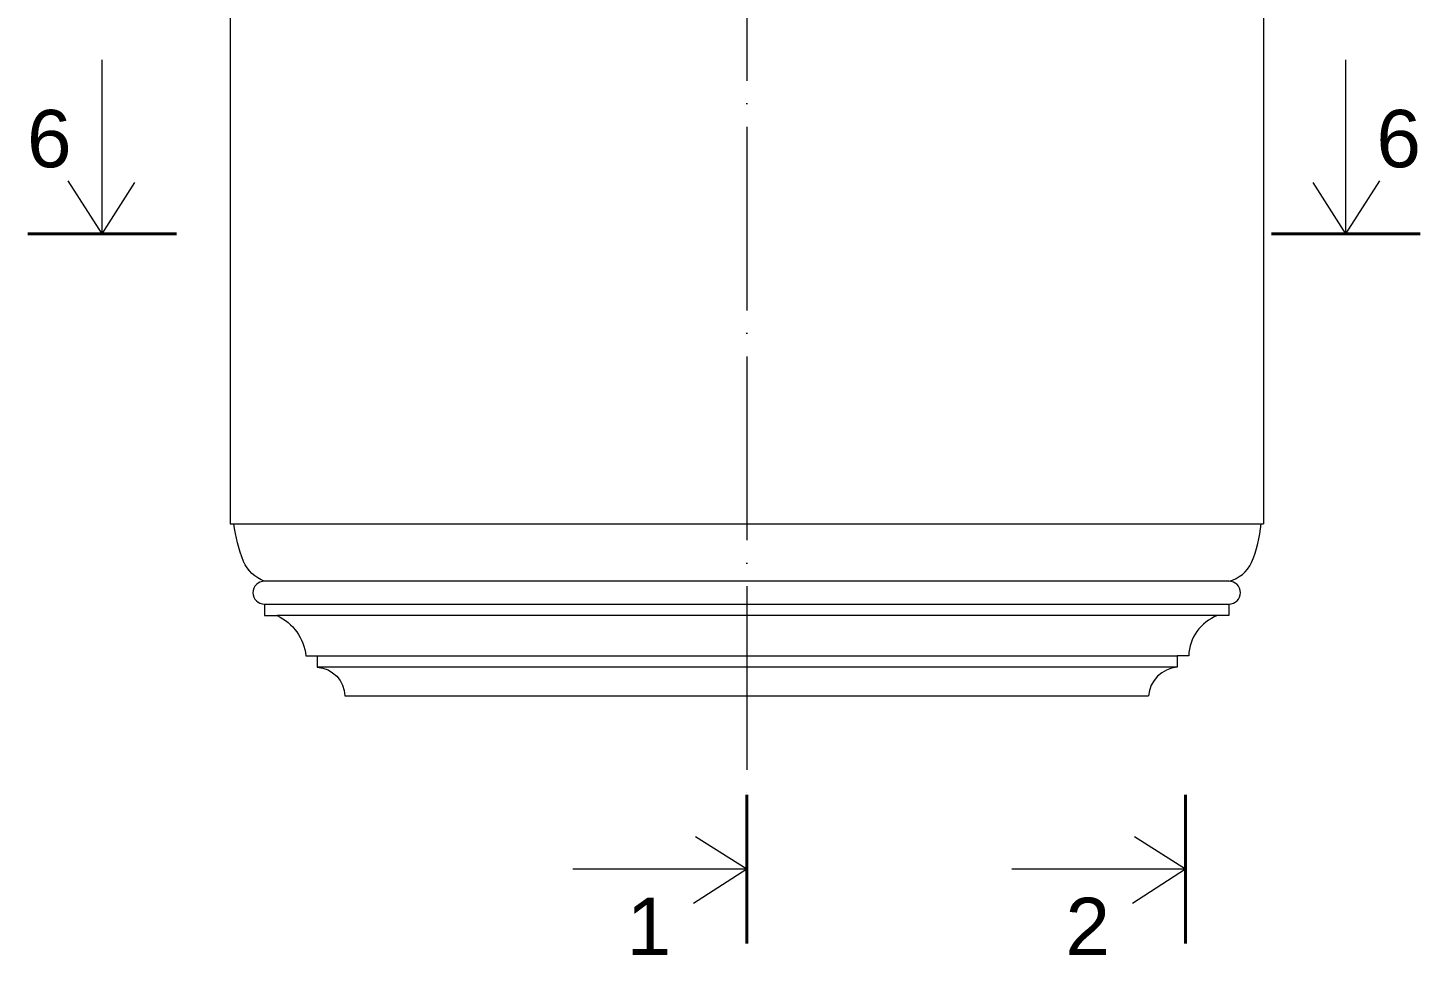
# Model space of a CAD drawing. Header units: millimetres. Extents: x 542654 to 551203, y 315718 to 321804.
# Drawn here: x 547371 to 548280, y 319033 to 319638 of the extents above; entities that cross this region are included whole.
import ezdxf

# ---------------------------------------------------------------- set-up
doc = ezdxf.new("R2010")
doc.units = ezdxf.units.MM
doc.linetypes.add('ACAD_ISO04W100', pattern=[30, 24, -3, 0, -3])
doc.layers.add('cad-block.com', color=250, linetype='Continuous')
doc.styles.get("Standard").update_dxf_attribs({"font": 'arial.ttf'})

msp = doc.modelspace()

# ---------------------------------------------------------------- linework, layer by layer
at = {"layer": 'cad-block.com', "color": 18, "linetype": 'ACAD_ISO04W100', "lineweight": 15, "ltscale": 5, "true_color": 0x000000}
msp.add_lwpolyline([(547840.28, 321525.15), (547840.28, 319130.24)], dxfattribs=at)
at = {"layer": 'cad-block.com', "color": 18, "lineweight": 15, "true_color": 0x000000}
for points in [[(547502.78, 319955.63), (547502.78, 319314.38)], [(548177.78, 319955.63), (548177.78, 319314.38)], [(547419.28, 319503.96), (547419.28, 319617.51)], [(548231.65, 319503.96), (548231.65, 319617.51)], [(547419.28, 319503.96), (547396.97, 319538.6)], [(548231.65, 319503.96), (548253.96, 319538.6)], [(547419.28, 319503.96), (547440.54, 319537.41)], [(548231.65, 319503.96), (548210.39, 319537.41)], [(547502.78, 319314.38), (548177.78, 319314.38)], [(547502.78, 319314.38), (548177.78, 319314.38)], [(548155.28, 319276.88), (547525.28, 319276.88)], [(547525.28, 319261.88), (547525.28, 319254.38), (547533.53, 319254.38)], [(547525.28, 319261.88), (548155.28, 319261.88)], [(548155.28, 319261.88), (548155.28, 319254.38), (548147.03, 319254.38)], [(548147.03, 319254.38), (547533.53, 319254.38)], [(547552.28, 319228.13), (547559.78, 319228.13)], [(547559.78, 319228.13), (547559.78, 319220.63)], [(547559.78, 319228.13), (548121.53, 319228.13)], [(548121.53, 319220.63), (547559.78, 319220.63)], [(548129.03, 319228.13), (548121.53, 319228.13)], [(548121.53, 319228.13), (548121.53, 319220.63)], [(547577.78, 319201.88), (548102.78, 319201.88)], [(547840.28, 319088.63), (547806.83, 319109.89)], [(548127.02, 319088.63), (548093.56, 319109.89)], [(547840.28, 319088.63), (547726.74, 319088.63)], [(547840.28, 319088.63), (547805.65, 319066.31)], [(548127.02, 319088.63), (548013.47, 319088.63)], [(548127.02, 319088.63), (548092.38, 319066.31)]]:
    msp.add_lwpolyline(points, dxfattribs=at)
at = {"layer": 'cad-block.com', "color": 18, "lineweight": 40, "true_color": 0x000000}
for points in [[(547370.71, 319503.96), (547467.86, 319503.96)], [(548280.22, 319503.96), (548183.07, 319503.96)], [(547840.28, 319040.05), (547840.28, 319137.2)], [(548127.02, 319040.05), (548127.02, 319137.2)]]:
    msp.add_lwpolyline(points, dxfattribs=at)
at = {"layer": 'cad-block.com', "color": 18, "lineweight": 15, "true_color": 0x000000}
for points in [[(547525.28, 319276.88, -0.197212), (547511.51, 319289.85, -0.063892), (547505.36, 319314.38, -1.127878)], [(548155.28, 319276.88, 0.2239), (548170.13, 319289.05, 0.077979), (548176.3, 319314.38, 1.127878)], [(547533.53, 319254.38, -0.264667), (547552.28, 319228.13, -2.815231)], [(548147.78, 319254.38, 0.302777), (548129.03, 319228.13, 2.815231)], [(547559.78, 319220.63, -0.393855), (547577.78, 319201.88, -3.819581)], [(548121.53, 319220.63, 0.373356), (548102.78, 319201.88, 3.819581)]]:
    msp.add_lwpolyline(points, format="xyb", dxfattribs=at)
for centre, start, end in [((547525.28, 319269.38), 90, 270), ((548155.28, 319269.38), 270, 90)]:
    msp.add_arc(centre, 7.5, start, end, dxfattribs=at)

# ---------------------------------------------------------------- texts
at = {"layer": 'cad-block.com', "color": 18, "lineweight": 15, "true_color": 0x000000, "char_height": 37.5, "width": 85.8382}
for s, insert, attachment_point in [('{\\fArial|b0|i0|c0|p34;6}', (547399.29, 319546.81), 9), ('{\\fArial|b0|i0|c0|p34;6}', (548251.64, 319546.81), 7), ('{\\fArial|b0|i0|c0|p34;1}', (547790.92, 319032.51), 9), ('{\\fArial|b0|i0|c0|p34;2}', (548077.65, 319032.51), 9)]:
    msp.add_mtext(s, dxfattribs=dict(at, insert=insert, attachment_point=attachment_point))

doc.saveas('drawing.dxf')
